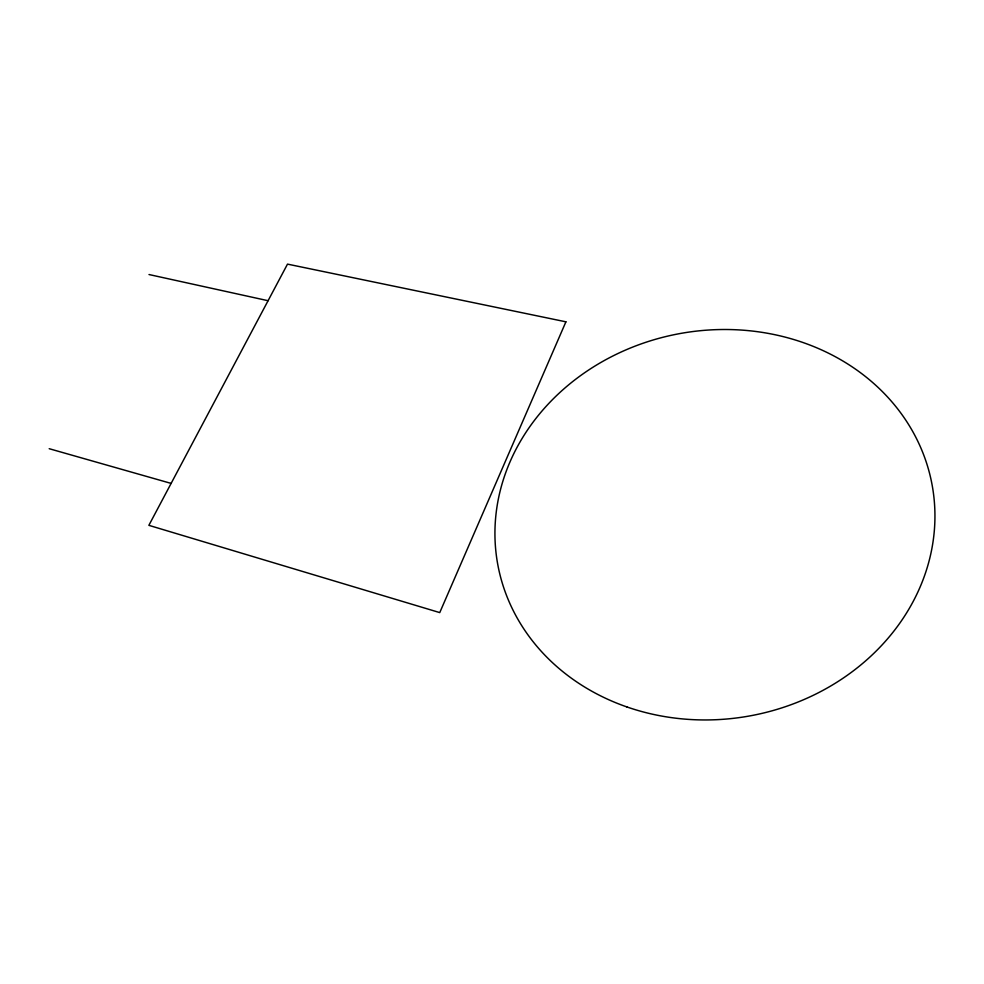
<?xml version="1.0" encoding="UTF-8"?>
<svg xmlns="http://www.w3.org/2000/svg" width="984" height="984" viewBox="0 0 984 984"><rect width="100%" height="100%" fill="white"/><g stroke="black" fill="none" stroke-linecap="round" stroke-linejoin="round"><path stroke-width="1.48" d="M149.002 274.536L268.078 300.71M49.2 448.704L171.118 483.402M565.911 321.817L439.75 612.601L148.867 525.333L287.5 264.118L565.911 321.817M626.906 706.942A220.785 194.34 -10.2 0 0 933.57 494.337A220.785 194.34 -10.2 0 0 584.324 372.948A220.785 194.34 -10.2 0 0 626.906 706.942"/></g></svg>
